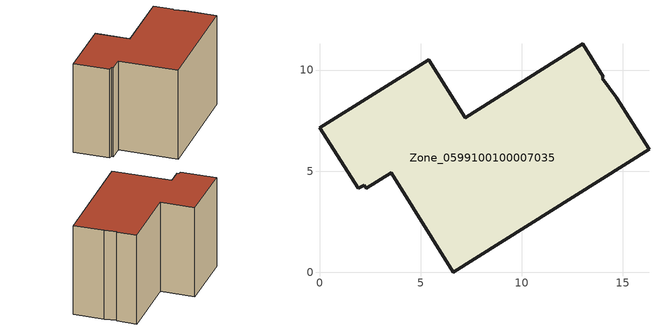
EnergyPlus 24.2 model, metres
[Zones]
Zone_0599100100007035
 floor ground (C_G): 6.61,0 3.54,4.92 2.31,4.16 2.21,4.31 1.9,4.15 0,7.16 5.39,10.51 7.19,7.65 13,11.31 14.03,9.67 13.97,9.59 14.68,8.65 16.29,6.09 z0
 wall outside (C_F): 6.61,0 16.29,6.09 14.68,8.65 13.97,9.59 14.03,9.67 13,11.31 7.19,7.65 5.39,10.51 0,7.16 1.9,4.15 2.21,4.31 2.31,4.16 3.54,4.92 6.61,0 z0:9.19
 roof outside (C_R): 3.54,4.92 6.61,0 16.29,6.09 14.68,8.65 13.97,9.59 14.03,9.67 13,11.31 7.19,7.65 5.39,10.51 0,7.16 1.9,4.15 2.21,4.31 2.31,4.16 z9.19
[BUILDING]
Pand.0599100100007035: North Axis=0; Terrain=City; Loads Convergence Tolerance Value=0.04; Temperature Convergence Tolerance Value=0.4; Solar Distribution=FullExterior; Maximum Number of Warmup Days=25; Minimum Number of Warmup Days=1
[Site:Location]
Rotterdam.The.Hague.AP_ZH_NLD Design_Conditions: Latitude=51.96; Longitude=4.45; Time Zone=1; Elevation=-4.5
[SITE:GROUNDTEMPERATURE:BUILDINGSURFACE]
18, 18, 18, 18, 18, 18, 18, 18, 18, 18, 18, 18
[MATERIAL] Thermal Absorptance=0.9; Solar Absorptance=0.7; Visible Absorptance=0.7
Name | Roughness | Thickness | Conductivity | Density | Specific Heat
G.TC.2006-2014 | MediumSmooth | 0.15 | 0.06 | 540 | 1210
F.TC.2006-2014 | Rough | 0.3 | 0.12 | 1920 | 840
R.TC.2006-2014 | MediumRough | 0.2 | 0.08 | 1500 | 1000
[CONSTRUCTION]
C_G: G.TC.2006-2014
C_F: F.TC.2006-2014
C_R: R.TC.2006-2014
[ZONE]
Zone_0599100100007035: Type=1; Multiplier=1; Ceiling Height=Autocalculate; Volume=Autocalculate; Floor Area=autocalculate; Part of Total Floor Area=Yes
[ZONEINFILTRATION:DESIGNFLOWRATE]
Infil_Zone_0599100100007035: Zone or ZoneList or Space or SpaceList=Zone_0599100100007035; Schedule=AlwaysOn; Design Flow Rate Calculation Method=Flow/Area; Flow Rate per Floor Area=0.0015; Constant Term Coefficient=1; Temperature Term Coefficient=0; Velocity Term Coefficient=0; Velocity Squared Term Coefficient=0
[HVACTEMPLATE:ZONE:IDEALLOADSAIRSYSTEM]
Zone_0599100100007035: Maximum Heating Supply Air Temperature=50; Minimum Cooling Supply Air Temperature=13; Maximum Heating Supply Air Humidity Ratio=0.0156; Minimum Cooling Supply Air Humidity Ratio=0.0077; Heating Limit=NoLimit; Cooling Limit=NoLimit; Dehumidification Control Type=ConstantSensibleHeatRatio; Cooling Sensible Heat Ratio=0.7; Dehumidification Setpoint=60; Humidification Control Type=None; Humidification Setpoint=30; Outdoor Air Method=None; Outdoor Air Flow Rate per Person=0.00944; Outdoor Air Flow Rate per Zone Floor Area=0; Outdoor Air Flow Rate per Zone=0; Demand Controlled Ventilation Type=None; Outdoor Air Economizer Type=NoEconomizer; Heat Recovery Type=None; Sensible Heat Recovery Effectiveness=0.7; Latent Heat Recovery Effectiveness=0.65
[ZONECONTROL:THERMOSTAT]
ThermostatControl_Zone_0599100100007035: Zone or ZoneList=Zone_0599100100007035; Control Type Schedule=DualSetpointControlType; Control 1=Thermostat_Zone_0599100100007035; Temperature Difference Between Cutout And Setpoint=0
[THERMOSTATSETPOINT:DUALSETPOINT]
Thermostat_Zone_0599100100007035: Heating Setpoint Temperature Schedule=HeatingSetpoint_Zone_0599100100007035; Cooling Setpoint Temperature Schedule=CoolingSetpoint_Zone_0599100100007035
[SCHEDULE:COMPACT]
HeatingSetpoint_Zone_0599100100007035: Through: 12/31, For: AllDays, Until: 24:00, 21
CoolingSetpoint_Zone_0599100100007035: Through: 12/31, For: AllDays, Until: 24:00, 24
DualSetpointControlType: Through: 12/31, For: AllDays, Until: 24:00, 4
AlwaysOn: Through: 12/31, For: AllDays, Until: 24:00, 1
